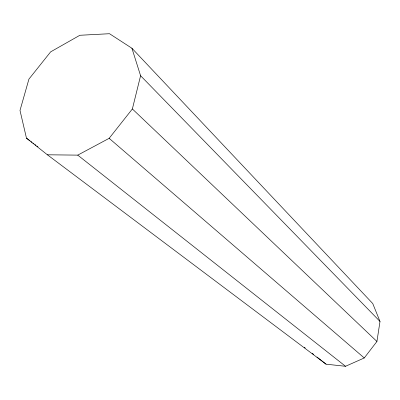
<?xml version="1.0" encoding="UTF-8"?>
<svg xmlns="http://www.w3.org/2000/svg" width="400" height="400" viewBox="0 0 400 400"><rect width="100%" height="100%" fill="white"/><g stroke="black" fill="none" stroke-linecap="round" stroke-linejoin="round"><path stroke-width="0.6" d="M376.935 341.46L380 321.455L372.76 303.565L131.91 48.235L109.5 33.715L79.865 35.275L50.655 51.85L28.93 79.1L20 110.445L26.475 138.165L47.4 154.795L326.085 364.19L345.535 366.285L364.26 357.965L376.935 341.46L132.37 108.96L140.585 75.725L131.91 48.235M47.4 154.795L77.745 155.125L109.155 138.325L132.37 108.96M26.475 138.165L29.97 140.79M30.965 141.54L31.96 142.295M32.96 143.045L33.955 143.795M34.955 144.545L35.95 145.295M36.95 146.045L37.945 146.8M304.25 347.26L305.245 348.01M312.19 353.27L313.625 354.4M316.98 357.035L326.085 364.19M77.745 155.125L345.535 366.285M109.155 138.325L364.26 357.965M140.585 75.725L380 321.455"/></g></svg>
